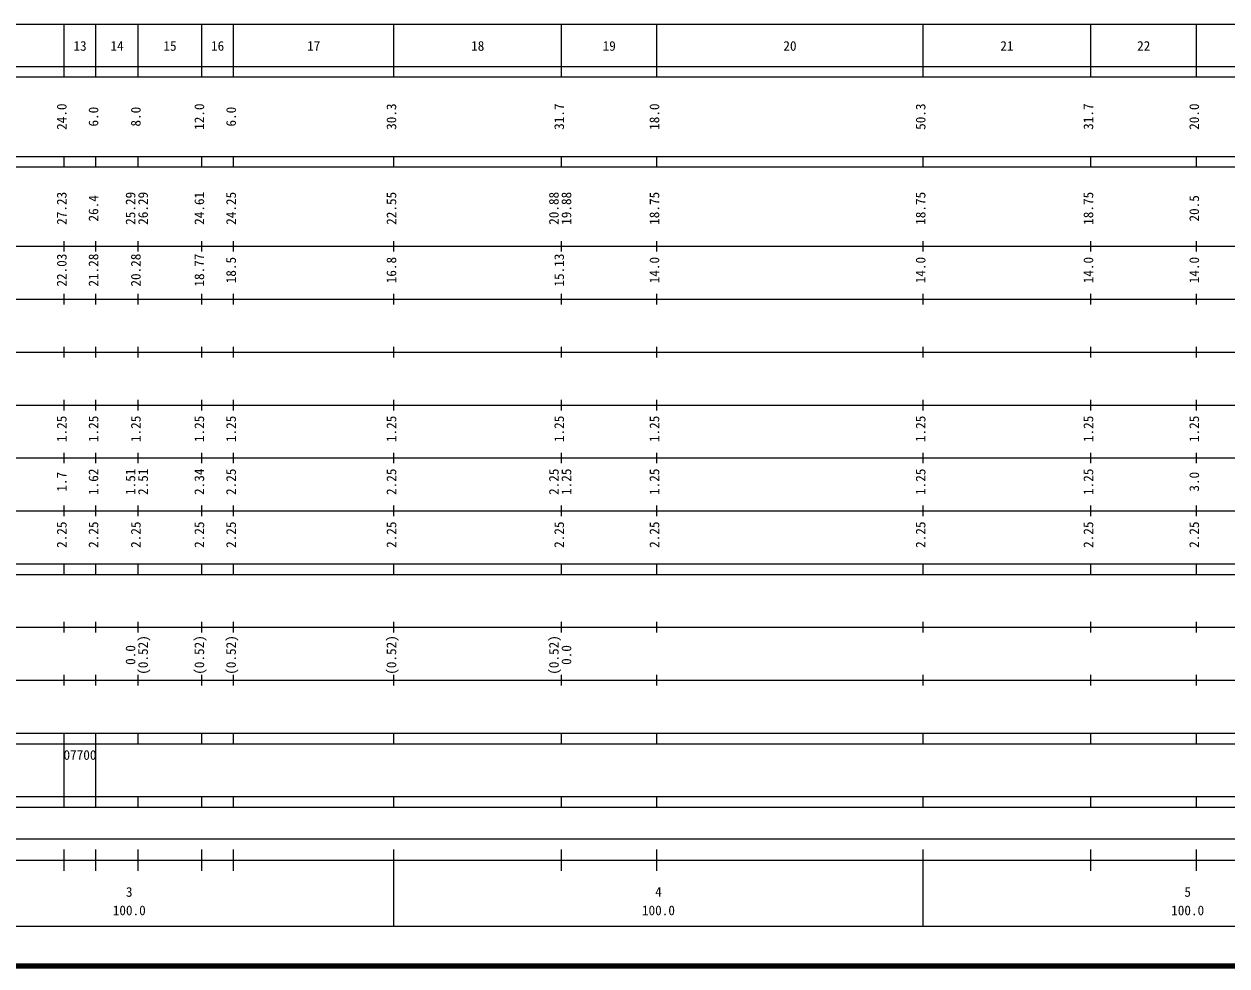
# Model space of a CAD drawing. Units: millimetres on the paper, enlarged 1000 times. Extents: x 40000 to 680000, y 20000 to 380000.
# Drawn here: x 298124 to 525424, y 20000 to 198000 of the extents above; entities that cross this region are included whole.
import ezdxf
from ezdxf.enums import TextEntityAlignment as Align

# ---------------------------------------------------------------- set-up
doc = ezdxf.new("R2010")
doc.units = ezdxf.units.MM
doc.header["$LTSCALE"] = 1000
doc.layers.add('M-TTL', color=2, linetype='Continuous', lineweight=140)
doc.layers.add('M-TTL-BAND', color=7, linetype='Continuous', lineweight=13)
doc.styles.add('ＭＳ ゴシック', font='')
doc.styles.get('ＭＳ ゴシック').set_extended_font_data('MS Gothic')

msp = doc.modelspace()

# ---------------------------------------------------------------- linework, layer by layer
at = {"layer": 'M-TTL'}
msp.add_line((40000, 20000), (680000, 20000), dxfattribs=at)
at = {"layer": 'M-TTL-BAND'}
for p, q in [((68000, 198000), (579000, 198000)), ((305700, 188000), (305700, 198000)), ((311700, 188000), (311700, 198000)), ((319700, 188000), (319700, 198000)), ((331700, 188000), (331700, 198000)), ((337700, 188000), (337700, 198000)), ((368000, 188000), (368000, 198000)), ((399700, 188000), (399700, 198000)), ((417700, 188000), (417700, 198000)), ((468000, 188000), (468000, 198000)), ((499700, 188000), (499700, 198000)), ((519700, 188000), (519700, 198000)), ((40000, 190000), (579000, 190000)), ((40000, 188000), (579000, 188000)), ((40000, 173000), (579000, 173000)), ((305700, 171000), (305700, 173000)), ((311700, 171000), (311700, 173000)), ((319700, 171000), (319700, 173000)), ((331700, 171000), (331700, 173000)), ((337700, 171000), (337700, 173000)), ((368000, 171000), (368000, 173000)), ((399700, 171000), (399700, 173000)), ((417700, 171000), (417700, 173000)), ((468000, 171000), (468000, 173000)), ((499700, 171000), (499700, 173000)), ((519700, 171000), (519700, 173000)), ((40000, 171000), (579000, 171000)), ((305700, 155000), (305700, 157000)), ((311700, 155000), (311700, 157000)), ((319700, 155000), (319700, 157000)), ((331700, 155000), (331700, 157000)), ((337700, 155000), (337700, 157000)), ((368000, 155000), (368000, 157000)), ((399700, 155000), (399700, 157000)), ((417700, 155000), (417700, 157000)), ((468000, 155000), (468000, 157000)), ((499700, 155000), (499700, 157000)), ((519700, 155000), (519700, 157000)), ((40000, 156000), (579000, 156000)), ((46000, 146000), (579000, 146000)), ((305700, 145000), (305700, 147000)), ((311700, 145000), (311700, 147000)), ((319700, 145000), (319700, 147000)), ((331700, 145000), (331700, 147000)), ((337700, 145000), (337700, 147000)), ((368000, 145000), (368000, 147000)), ((399700, 145000), (399700, 147000)), ((417700, 145000), (417700, 147000)), ((468000, 145000), (468000, 147000)), ((499700, 145000), (499700, 147000)), ((519700, 145000), (519700, 147000)), ((305700, 135000), (305700, 137000)), ((311700, 135000), (311700, 137000)), ((319700, 135000), (319700, 137000)), ((331700, 135000), (331700, 137000)), ((337700, 135000), (337700, 137000)), ((368000, 135000), (368000, 137000)), ((399700, 135000), (399700, 137000)), ((417700, 135000), (417700, 137000)), ((468000, 135000), (468000, 137000)), ((499700, 135000), (499700, 137000)), ((519700, 135000), (519700, 137000)), ((52000, 136000), (579000, 136000)), ((46000, 126000), (579000, 126000)), ((305700, 125000), (305700, 127000)), ((311700, 125000), (311700, 127000)), ((319700, 125000), (319700, 127000)), ((331700, 125000), (331700, 127000)), ((337700, 125000), (337700, 127000)), ((368000, 125000), (368000, 127000)), ((399700, 125000), (399700, 127000)), ((417700, 125000), (417700, 127000)), ((468000, 125000), (468000, 127000)), ((499700, 125000), (499700, 127000)), ((519700, 125000), (519700, 127000)), ((52000, 116000), (579000, 116000)), ((305700, 115000), (305700, 117000)), ((311700, 115000), (311700, 117000)), ((319700, 115000), (319700, 117000)), ((331700, 115000), (331700, 117000)), ((337700, 115000), (337700, 117000)), ((368000, 115000), (368000, 117000)), ((399700, 115000), (399700, 117000)), ((417700, 115000), (417700, 117000)), ((468000, 115000), (468000, 117000)), ((499700, 115000), (499700, 117000)), ((519700, 115000), (519700, 117000)), ((305700, 105000), (305700, 107000)), ((311700, 105000), (311700, 107000)), ((319700, 105000), (319700, 107000)), ((331700, 105000), (331700, 107000)), ((337700, 105000), (337700, 107000)), ((368000, 105000), (368000, 107000)), ((399700, 105000), (399700, 107000)), ((417700, 105000), (417700, 107000)), ((468000, 105000), (468000, 107000)), ((499700, 105000), (499700, 107000)), ((519700, 105000), (519700, 107000)), ((46000, 106000), (579000, 106000)), ((40000, 96000), (579000, 96000)), ((305700, 94000), (305700, 96000)), ((311700, 94000), (311700, 96000)), ((319700, 94000), (319700, 96000)), ((331700, 94000), (331700, 96000)), ((337700, 94000), (337700, 96000)), ((368000, 94000), (368000, 96000)), ((399700, 94000), (399700, 96000)), ((417700, 94000), (417700, 96000)), ((468000, 94000), (468000, 96000)), ((499700, 94000), (499700, 96000)), ((519700, 94000), (519700, 96000)), ((40000, 94000), (579000, 94000)), ((305700, 83000), (305700, 85000)), ((311700, 83000), (311700, 85000)), ((319700, 83000), (319700, 85000)), ((331700, 83000), (331700, 85000)), ((337700, 83000), (337700, 85000)), ((368000, 83000), (368000, 85000)), ((399700, 83000), (399700, 85000)), ((417700, 83000), (417700, 85000)), ((468000, 83000), (468000, 85000)), ((499700, 83000), (499700, 85000)), ((519700, 83000), (519700, 85000)), ((49000, 84000), (579000, 84000)), ((40000, 74000), (579000, 74000)), ((305700, 73000), (305700, 75000)), ((311700, 73000), (311700, 75000)), ((319700, 73000), (319700, 75000)), ((331700, 73000), (331700, 75000)), ((337700, 73000), (337700, 75000)), ((368000, 73000), (368000, 75000)), ((399700, 73000), (399700, 75000)), ((417700, 73000), (417700, 75000)), ((468000, 73000), (468000, 75000)), ((499700, 73000), (499700, 75000)), ((519700, 73000), (519700, 75000)), ((40000, 64000), (579000, 64000)), ((305700, 62000), (305700, 64000)), ((311700, 62000), (311700, 64000)), ((319700, 62000), (319700, 64000)), ((331700, 62000), (331700, 64000)), ((337700, 62000), (337700, 64000)), ((368000, 62000), (368000, 64000)), ((399700, 62000), (399700, 64000)), ((417700, 62000), (417700, 64000)), ((468000, 62000), (468000, 64000)), ((499700, 62000), (499700, 64000)), ((519700, 62000), (519700, 64000)), ((40000, 62000), (579000, 62000)), ((305700, 52000), (305700, 62000)), ((311700, 52000), (311700, 62000)), ((40000, 52000), (579000, 52000)), ((305700, 50000), (305700, 52000)), ((311700, 50000), (311700, 52000)), ((319700, 50000), (319700, 52000)), ((331700, 50000), (331700, 52000)), ((337700, 50000), (337700, 52000)), ((368000, 50000), (368000, 52000)), ((399700, 50000), (399700, 52000)), ((417700, 50000), (417700, 52000)), ((468000, 50000), (468000, 52000)), ((499700, 50000), (499700, 52000)), ((519700, 50000), (519700, 52000)), ((40000, 50000), (579000, 50000)), ((71000, 44000), (565000, 44000)), ((305700, 38000), (305700, 42000)), ((311700, 38000), (311700, 42000)), ((319700, 38000), (319700, 42000)), ((331700, 38000), (331700, 42000)), ((337700, 38000), (337700, 42000)), ((368000, 27500), (368000, 42000)), ((399700, 38000), (399700, 42000)), ((417700, 38000), (417700, 42000)), ((468000, 27500), (468000, 42000)), ((499700, 38000), (499700, 42000)), ((519700, 38000), (519700, 42000)), ((40000, 40000), (579000, 40000)), ((68000, 27500), (568000, 27500))]:
    msp.add_line(p, q, dxfattribs=at)

# ---------------------------------------------------------------- texts
at = {"layer": 'M-TTL-BAND', "style": 'ＭＳ ゴシック'}
for s, p in [('13', (308700, 192405)), ('14', (315700, 192405)), ('15', (325700, 192405)), ('16', (334700, 192405)), ('17', (352850, 192405)), ('18', (383850, 192405)), ('19', (408700, 192405)), ('20', (442850, 192405)), ('21', (483850, 192405)), ('22', (509700, 192405)), ('3', (318000, 32523)), ('4', (418000, 32523)), ('5', (518000, 32523)), ('100.0', (318000, 29033)), ('100.0', (418000, 29033)), ('100.0', (518000, 29033))]:
    msp.add_text(s, height=1833, dxfattribs=at).set_placement(p, align=Align.BOTTOM_CENTER)
for s, p in [('24.0', (306700, 180500)), ('6.0', (312700, 180500)), ('8.0', (320700, 180500)), ('12.0', (332700, 180500)), ('6.0', (338700, 180500)), ('30.3', (369000, 180500)), ('31.7', (400700, 180500)), ('18.0', (418700, 180500)), ('50.3', (469000, 180500)), ('31.7', (500700, 180500)), ('20.0', (520700, 180500)), ('27.23', (306700, 163174)), ('25.29', (319700, 163174)), ('26.29', (322070, 163174)), ('24.61', (332700, 163174)), ('24.25', (338700, 163174)), ('22.55', (369000, 163174)), ('20.88', (399700, 163174)), ('19.88', (402070, 163174)), ('18.75', (418700, 163174)), ('18.75', (469000, 163174)), ('18.75', (500700, 163174)), ('26.4', (312700, 163174)), ('20.5', (520700, 163174)), ('22.03', (306700, 151500)), ('21.28', (312700, 151500)), ('20.28', (320700, 151500)), ('18.77', (332700, 151500)), ('18.5', (338700, 151500)), ('16.8', (369000, 151500)), ('15.13', (400700, 151500)), ('14.0', (418700, 151500)), ('14.0', (469000, 151500)), ('14.0', (500700, 151500)), ('14.0', (520700, 151500)), ('1.25', (306700, 121500)), ('1.25', (312700, 121500)), ('1.25', (320700, 121500)), ('1.25', (332700, 121500)), ('1.25', (338700, 121500)), ('1.25', (369000, 121500)), ('1.25', (400700, 121500)), ('1.25', (418700, 121500)), ('1.25', (469000, 121500)), ('1.25', (500700, 121500)), ('1.25', (520700, 121500)), ('1.62', (312700, 111500)), ('1.51', (319700, 111500)), ('2.51', (322070, 111500)), ('2.34', (332700, 111500)), ('2.25', (338700, 111500)), ('2.25', (369000, 111500)), ('2.25', (399700, 111500)), ('1.25', (402070, 111500)), ('1.25', (418700, 111500)), ('1.25', (469000, 111500)), ('1.25', (500700, 111500)), ('1.7', (306700, 111500)), ('3.0', (520700, 111500)), ('2.25', (306700, 101500)), ('2.25', (312700, 101500)), ('2.25', (320700, 101500)), ('2.25', (332700, 101500)), ('2.25', (338700, 101500)), ('2.25', (369000, 101500)), ('2.25', (400700, 101500)), ('2.25', (418700, 101500)), ('2.25', (469000, 101500)), ('2.25', (500700, 101500)), ('2.25', (520700, 101500)), ('(0.52)', (322070, 78764)), ('(0.52)', (332700, 78764)), ('(0.52)', (338700, 78764)), ('(0.52)', (369000, 78764)), ('(0.52)', (399700, 78764)), ('0.0', (319700, 78764)), ('0.0', (402070, 78764))]:
    msp.add_text(s, height=1833, rotation=90, dxfattribs=at).set_placement(p, align=Align.BOTTOM_CENTER)
msp.add_text('07700', height=1833, dxfattribs=at).set_placement((305575, 58405), align=Align.BOTTOM_LEFT)

doc.saveas('drawing.dxf')
